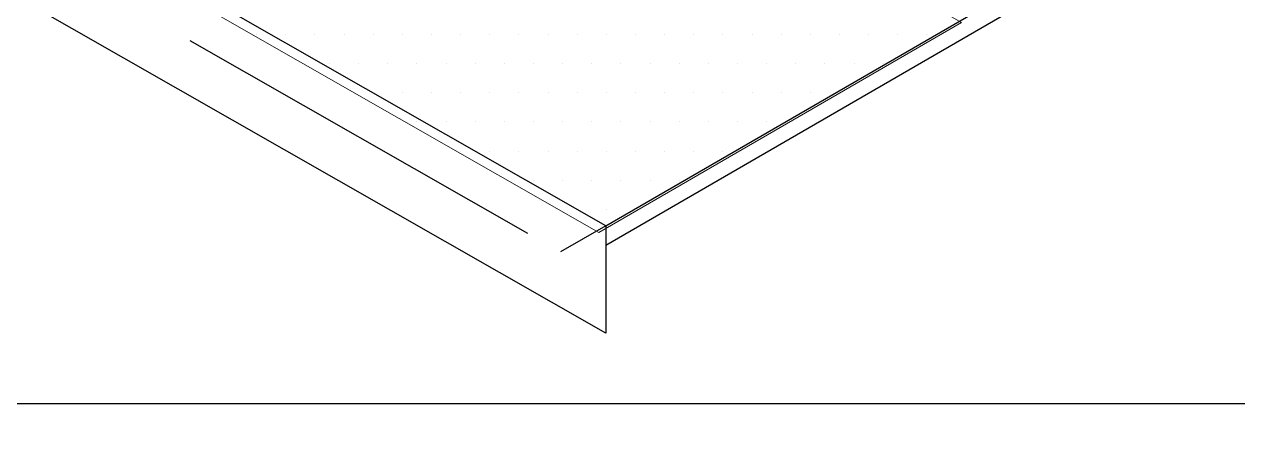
# Model space of a CAD drawing. Header units: inches. Extents: x -20.7 to 75.7, y -15.1 to 19.1.
# Drawn here: x -16.589 to -15.808, y -2.221 to -1.956 of the extents above; entities that cross this region are included whole.
import ezdxf

# ---------------------------------------------------------------- set-up
doc = ezdxf.new("R2010")
doc.units = ezdxf.units.IN
doc.header["$MEASUREMENT"] = 0
doc.linetypes.add('AI-Linetype-2', pattern=[0.375113, 0.250075, -0.125038])
doc.linetypes.add('AI-Linetype-3', pattern=[0.375113, 0.250075, -0.125038])
for name, color, linetype, lineweight in [('.ATI-HATCH', 7, 'Continuous', 0), ('G-ANNO-TTLB', 7, 'Continuous', 0), ('TYVEK', 7, 'Continuous', 0)]:
    doc.layers.add(name, color=color, linetype=linetype, lineweight=lineweight)

# ---------------------------------------------------------------- blocks, each defined once
blk = doc.blocks.new('Block_501')
at = {"layer": '.ATI-HATCH'}
blk.add_open_spline([(-17.85279, -0.88913), (-17.85279, -0.88913), (-17.96947, -0.95664), (-17.96947, -0.95664), (-17.96947, -0.95664), (-18.08615, -1.02414), (-18.08615, -1.02414), (-18.08615, -1.02414), (-16.21898, -2.09033), (-16.21898, -2.09033), (-16.21898, -2.09033), (-15.98562, -1.95532), (-15.98562, -1.95532), (-15.98562, -1.95532), (-17.85279, -0.88913), (-17.85279, -0.88913)], degree=3, knots=[0, 0, 0, 0, 1, 1, 1, 2, 2, 2, 3, 3, 3, 4, 4, 4, 5, 5, 5, 5], dxfattribs=at)
at = {"layer": '.ATI-HATCH', "color": 8, "lineweight": 0, "true_color": 0x818080}
for points in [[(-16.43919, -1.96296), (-16.43919, -1.96296), (-16.43919, -1.96296), (-16.43919, -1.96296)], [(-16.42043, -1.96296), (-16.42043, -1.96296), (-16.42043, -1.96296), (-16.42043, -1.96296)], [(-16.40168, -1.96296), (-16.40168, -1.96296), (-16.40168, -1.96296), (-16.40168, -1.96296)], [(-16.38292, -1.96296), (-16.38292, -1.96296), (-16.38292, -1.96296), (-16.38292, -1.96296)], [(-16.36417, -1.96296), (-16.36417, -1.96296), (-16.36417, -1.96296), (-16.36417, -1.96296)], [(-16.34541, -1.96296), (-16.34541, -1.96296), (-16.34541, -1.96296), (-16.34541, -1.96296)], [(-16.32665, -1.96296), (-16.32665, -1.96296), (-16.32665, -1.96296), (-16.32665, -1.96296)], [(-16.3079, -1.96296), (-16.3079, -1.96296), (-16.3079, -1.96296), (-16.3079, -1.96296)], [(-16.28914, -1.96296), (-16.28914, -1.96296), (-16.28914, -1.96296), (-16.28914, -1.96296)], [(-16.27039, -1.96296), (-16.27039, -1.96296), (-16.27039, -1.96296), (-16.27039, -1.96296)], [(-16.25163, -1.96296), (-16.25163, -1.96296), (-16.25163, -1.96296), (-16.25163, -1.96296)], [(-16.23288, -1.96296), (-16.23288, -1.96296), (-16.23288, -1.96296), (-16.23288, -1.96296)], [(-16.21412, -1.96296), (-16.21412, -1.96296), (-16.21412, -1.96296), (-16.21412, -1.96296)], [(-16.19536, -1.96296), (-16.19536, -1.96296), (-16.19536, -1.96296), (-16.19536, -1.96296)], [(-16.17661, -1.96296), (-16.17661, -1.96296), (-16.17661, -1.96296), (-16.17661, -1.96296)], [(-16.15785, -1.96296), (-16.15785, -1.96296), (-16.15785, -1.96296), (-16.15785, -1.96296)], [(-16.1391, -1.96296), (-16.1391, -1.96296), (-16.1391, -1.96296), (-16.1391, -1.96296)], [(-16.12034, -1.96296), (-16.12034, -1.96296), (-16.12034, -1.96296), (-16.12034, -1.96296)], [(-16.10159, -1.96296), (-16.10159, -1.96296), (-16.10159, -1.96296), (-16.10159, -1.96296)], [(-16.08283, -1.96296), (-16.08283, -1.96296), (-16.08283, -1.96296), (-16.08283, -1.96296)], [(-16.06407, -1.96296), (-16.06407, -1.96296), (-16.06407, -1.96296), (-16.06407, -1.96296)], [(-16.04532, -1.96296), (-16.04532, -1.96296), (-16.04532, -1.96296), (-16.04532, -1.96296)], [(-16.02656, -1.96296), (-16.02656, -1.96296), (-16.02656, -1.96296), (-16.02656, -1.96296)], [(-16.00781, -1.96296), (-16.00781, -1.96296), (-16.00781, -1.96296), (-16.00781, -1.96296)], [(-16.3923, -1.98171), (-16.3923, -1.98171), (-16.3923, -1.98171), (-16.3923, -1.98171)], [(-16.37354, -1.98171), (-16.37354, -1.98171), (-16.37354, -1.98171), (-16.37354, -1.98171)], [(-16.35479, -1.98171), (-16.35479, -1.98171), (-16.35479, -1.98171), (-16.35479, -1.98171)], [(-16.33603, -1.98171), (-16.33603, -1.98171), (-16.33603, -1.98171), (-16.33603, -1.98171)], [(-16.31728, -1.98171), (-16.31728, -1.98171), (-16.31728, -1.98171), (-16.31728, -1.98171)], [(-16.29852, -1.98171), (-16.29852, -1.98171), (-16.29852, -1.98171), (-16.29852, -1.98171)], [(-16.27977, -1.98171), (-16.27977, -1.98171), (-16.27977, -1.98171), (-16.27977, -1.98171)], [(-16.26101, -1.98171), (-16.26101, -1.98171), (-16.26101, -1.98171), (-16.26101, -1.98171)], [(-16.24225, -1.98171), (-16.24225, -1.98171), (-16.24225, -1.98171), (-16.24225, -1.98171)], [(-16.2235, -1.98171), (-16.2235, -1.98171), (-16.2235, -1.98171), (-16.2235, -1.98171)], [(-16.20474, -1.98171), (-16.20474, -1.98171), (-16.20474, -1.98171), (-16.20474, -1.98171)], [(-16.18599, -1.98171), (-16.18599, -1.98171), (-16.18599, -1.98171), (-16.18599, -1.98171)], [(-16.16723, -1.98171), (-16.16723, -1.98171), (-16.16723, -1.98171), (-16.16723, -1.98171)], [(-16.14848, -1.98171), (-16.14848, -1.98171), (-16.14848, -1.98171), (-16.14848, -1.98171)], [(-16.12972, -1.98171), (-16.12972, -1.98171), (-16.12972, -1.98171), (-16.12972, -1.98171)], [(-16.11096, -1.98171), (-16.11096, -1.98171), (-16.11096, -1.98171), (-16.11096, -1.98171)], [(-16.09221, -1.98171), (-16.09221, -1.98171), (-16.09221, -1.98171), (-16.09221, -1.98171)], [(-16.07345, -1.98171), (-16.07345, -1.98171), (-16.07345, -1.98171), (-16.07345, -1.98171)], [(-16.0547, -1.98171), (-16.0547, -1.98171), (-16.0547, -1.98171), (-16.0547, -1.98171)], [(-16.03594, -1.98171), (-16.03594, -1.98171), (-16.03594, -1.98171), (-16.03594, -1.98171)], [(-16.36417, -2.00047), (-16.36417, -2.00047), (-16.36417, -2.00047), (-16.36417, -2.00047)], [(-16.34541, -2.00047), (-16.34541, -2.00047), (-16.34541, -2.00047), (-16.34541, -2.00047)], [(-16.32665, -2.00047), (-16.32665, -2.00047), (-16.32665, -2.00047), (-16.32665, -2.00047)], [(-16.3079, -2.00047), (-16.3079, -2.00047), (-16.3079, -2.00047), (-16.3079, -2.00047)], [(-16.28914, -2.00047), (-16.28914, -2.00047), (-16.28914, -2.00047), (-16.28914, -2.00047)], [(-16.27039, -2.00047), (-16.27039, -2.00047), (-16.27039, -2.00047), (-16.27039, -2.00047)], [(-16.25163, -2.00047), (-16.25163, -2.00047), (-16.25163, -2.00047), (-16.25163, -2.00047)], [(-16.23288, -2.00047), (-16.23288, -2.00047), (-16.23288, -2.00047), (-16.23288, -2.00047)], [(-16.21412, -2.00047), (-16.21412, -2.00047), (-16.21412, -2.00047), (-16.21412, -2.00047)], [(-16.19536, -2.00047), (-16.19536, -2.00047), (-16.19536, -2.00047), (-16.19536, -2.00047)], [(-16.17661, -2.00047), (-16.17661, -2.00047), (-16.17661, -2.00047), (-16.17661, -2.00047)], [(-16.15785, -2.00047), (-16.15785, -2.00047), (-16.15785, -2.00047), (-16.15785, -2.00047)], [(-16.1391, -2.00047), (-16.1391, -2.00047), (-16.1391, -2.00047), (-16.1391, -2.00047)], [(-16.12034, -2.00047), (-16.12034, -2.00047), (-16.12034, -2.00047), (-16.12034, -2.00047)], [(-16.10159, -2.00047), (-16.10159, -2.00047), (-16.10159, -2.00047), (-16.10159, -2.00047)], [(-16.08283, -2.00047), (-16.08283, -2.00047), (-16.08283, -2.00047), (-16.08283, -2.00047)], [(-16.06407, -2.00047), (-16.06407, -2.00047), (-16.06407, -2.00047), (-16.06407, -2.00047)], [(-16.33603, -2.01922), (-16.33603, -2.01922), (-16.33603, -2.01922), (-16.33603, -2.01922)], [(-16.31728, -2.01922), (-16.31728, -2.01922), (-16.31728, -2.01922), (-16.31728, -2.01922)], [(-16.29852, -2.01922), (-16.29852, -2.01922), (-16.29852, -2.01922), (-16.29852, -2.01922)], [(-16.27977, -2.01922), (-16.27977, -2.01922), (-16.27977, -2.01922), (-16.27977, -2.01922)], [(-16.26101, -2.01922), (-16.26101, -2.01922), (-16.26101, -2.01922), (-16.26101, -2.01922)], [(-16.24225, -2.01922), (-16.24225, -2.01922), (-16.24225, -2.01922), (-16.24225, -2.01922)], [(-16.2235, -2.01922), (-16.2235, -2.01922), (-16.2235, -2.01922), (-16.2235, -2.01922)], [(-16.20474, -2.01922), (-16.20474, -2.01922), (-16.20474, -2.01922), (-16.20474, -2.01922)], [(-16.18599, -2.01922), (-16.18599, -2.01922), (-16.18599, -2.01922), (-16.18599, -2.01922)], [(-16.16723, -2.01922), (-16.16723, -2.01922), (-16.16723, -2.01922), (-16.16723, -2.01922)], [(-16.14848, -2.01922), (-16.14848, -2.01922), (-16.14848, -2.01922), (-16.14848, -2.01922)], [(-16.12972, -2.01922), (-16.12972, -2.01922), (-16.12972, -2.01922), (-16.12972, -2.01922)], [(-16.11096, -2.01922), (-16.11096, -2.01922), (-16.11096, -2.01922), (-16.11096, -2.01922)], [(-16.3079, -2.03798), (-16.3079, -2.03798), (-16.3079, -2.03798), (-16.3079, -2.03798)], [(-16.28914, -2.03798), (-16.28914, -2.03798), (-16.28914, -2.03798), (-16.28914, -2.03798)], [(-16.27039, -2.03798), (-16.27039, -2.03798), (-16.27039, -2.03798), (-16.27039, -2.03798)], [(-16.25163, -2.03798), (-16.25163, -2.03798), (-16.25163, -2.03798), (-16.25163, -2.03798)], [(-16.23288, -2.03798), (-16.23288, -2.03798), (-16.23288, -2.03798), (-16.23288, -2.03798)], [(-16.21412, -2.03798), (-16.21412, -2.03798), (-16.21412, -2.03798), (-16.21412, -2.03798)], [(-16.19536, -2.03798), (-16.19536, -2.03798), (-16.19536, -2.03798), (-16.19536, -2.03798)], [(-16.17661, -2.03798), (-16.17661, -2.03798), (-16.17661, -2.03798), (-16.17661, -2.03798)], [(-16.15785, -2.03798), (-16.15785, -2.03798), (-16.15785, -2.03798), (-16.15785, -2.03798)], [(-16.1391, -2.03798), (-16.1391, -2.03798), (-16.1391, -2.03798), (-16.1391, -2.03798)], [(-16.26101, -2.05674), (-16.26101, -2.05674), (-16.26101, -2.05674), (-16.26101, -2.05674)], [(-16.24225, -2.05674), (-16.24225, -2.05674), (-16.24225, -2.05674), (-16.24225, -2.05674)], [(-16.2235, -2.05674), (-16.2235, -2.05674), (-16.2235, -2.05674), (-16.2235, -2.05674)], [(-16.20474, -2.05674), (-16.20474, -2.05674), (-16.20474, -2.05674), (-16.20474, -2.05674)], [(-16.18599, -2.05674), (-16.18599, -2.05674), (-16.18599, -2.05674), (-16.18599, -2.05674)], [(-16.16723, -2.05674), (-16.16723, -2.05674), (-16.16723, -2.05674), (-16.16723, -2.05674)], [(-16.23288, -2.07549), (-16.23288, -2.07549), (-16.23288, -2.07549), (-16.23288, -2.07549)], [(-16.21412, -2.07549), (-16.21412, -2.07549), (-16.21412, -2.07549), (-16.21412, -2.07549)], [(-16.19536, -2.07549), (-16.19536, -2.07549), (-16.19536, -2.07549), (-16.19536, -2.07549)]]:
    blk.add_open_spline(points, degree=3, dxfattribs=at)

msp = doc.modelspace()

# ---------------------------------------------------------------- hatches: boundary and pattern name
at = {"layer": 'G-ANNO-TTLB', "true_color": 0xb9529f, "transparency": 33554687}
h = msp.add_hatch(color=233, dxfattribs=at)
edge = h.paths.add_edge_path()
edge.add_spline(control_points=[(20.03424, -15.13455), (20.03424, -15.13455), (-20.6658, -15.13455), (-20.6658, -15.13455), (-20.6658, -15.13455), (-20.6658, 19.00075), (-20.6658, 19.00075), (-20.6658, 19.00075), (20.03424, 19.00075), (20.03424, 19.00075), (20.03424, 19.00075), (20.03424, -15.13455), (20.03424, -15.13455)], knot_values=[0, 0, 0, 0, 1, 1, 1, 2, 2, 2, 3, 3, 3, 4, 4, 4, 4], degree=3, periodic=0)
edge = h.paths.add_edge_path()
edge.add_spline(control_points=[(-20.54076, 18.87571), (-20.54076, 18.87571), (-20.54076, -15.00951), (-20.54076, -15.00951), (-20.54076, -15.00951), (19.9092, -15.00951), (19.9092, -15.00951), (19.9092, -15.00951), (19.9092, 18.87571), (19.9092, 18.87571), (19.9092, 18.87571), (-20.54076, 18.87571), (-20.54076, 18.87571)], knot_values=[0, 0, 0, 0, 1, 1, 1, 2, 2, 2, 3, 3, 3, 4, 4, 4, 4], degree=3, periodic=0)
edge.add_line((-20.54076, 18.87571), (-20.54076, 18.87571))

# ---------------------------------------------------------------- linework, layer by layer
at = {"layer": 'G-ANNO-TTLB'}
for points in [[(20.03424, -15.13455), (20.03424, -15.13455), (-20.6658, -15.13455), (-20.6658, -15.13455), (-20.6658, -15.13455), (-20.6658, 19.00075), (-20.6658, 19.00075), (-20.6658, 19.00075), (20.03424, 19.00075), (20.03424, 19.00075), (20.03424, 19.00075), (20.03424, -15.13455), (20.03424, -15.13455)], [(-20.54076, 18.87571), (-20.54076, 18.87571), (-20.54076, -15.00951), (-20.54076, -15.00951), (-20.54076, -15.00951), (19.9092, -15.00951), (19.9092, -15.00951), (19.9092, -15.00951), (19.9092, 18.87571), (19.9092, 18.87571), (19.9092, 18.87571), (-20.54076, 18.87571), (-20.54076, 18.87571)]]:
    msp.add_open_spline(points, degree=3, knots=[0, 0, 0, 0, 1, 1, 1, 2, 2, 2, 3, 3, 3, 4, 4, 4, 4], dxfattribs=at)
at = {"layer": 'TYVEK', "color": 4, "lineweight": 25, "true_color": 0x00ffff}
for p, q in [((-16.21451, -2.08603), (-18.08167, -1.01984)), ((-16.21451, -2.15524), (-18.08167, -1.08905)), ((-16.21451, -2.08603), (-15.86447, -1.88351)), ((-16.21451, -2.0985), (-15.86447, -1.89598)), ((-16.21451, -2.08603), (-16.21451, -2.15524)), ((-16.21451, -2.08603), (-16.21451, -2.0985))]:
    msp.add_line(p, q, dxfattribs=at)
at = {"layer": 'TYVEK', "color": 4, "linetype": 'AI-Linetype-3', "lineweight": 25, "true_color": 0x00ffff}
msp.add_line((-18.11084, -1.03671), (-16.24368, -2.1029), dxfattribs=at)
at = {"layer": 'TYVEK', "color": 4, "linetype": 'AI-Linetype-2', "lineweight": 25, "true_color": 0x00ffff}
msp.add_line((-16.21451, -2.08603), (-16.24368, -2.1029), dxfattribs=at)
at = {"layer": 'TYVEK', "color": 18, "lineweight": 25, "true_color": 0x000000}
msp.add_lwpolyline([(-18.16133, -0.0851), (-15.59401, -0.0851), (-15.59401, -2.20062), (-18.16133, -2.20062)], close=True, dxfattribs=at)

# ---------------------------------------------------------------- block references
at = {"layer": '.ATI-HATCH'}
msp.add_blockref('Block_501', (0, 0), dxfattribs=at)

doc.saveas('drawing.dxf')
